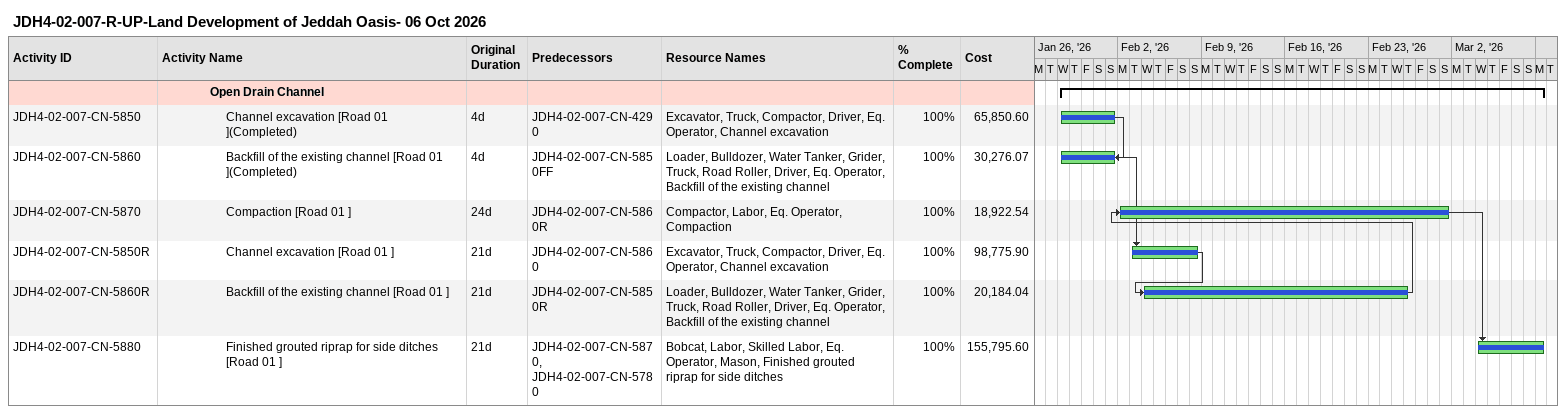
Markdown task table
JDH4-02-007-R-UP-Land Development of Jeddah Oasis- 06 Oct 2026

| ID | Level | Task | Original duration | Start | Finish | Predecessors | Resources | % complete | Cost |
|---|---|---|---|---|---|---|---|---|---|
|  | 4 | **Open Drain Channel** |  | 2026-01-28 | 2026-03-09 |  |  |  |  |
| JDH4-02-007-CN-5850 | 5 | Channel excavation [Road 01 ](Completed) | 4d | 2026-01-28 | 2026-02-01 | JDH4-02-007-CN-4290 | Excavator, Truck, Compactor, Driver, Eq. Operator, Channel excavation | 100 | 65850.60 |
| JDH4-02-007-CN-5860 | 5 | Backfill of the existing channel [Road 01 ](Completed) | 4d | 2026-01-28 | 2026-02-01 | JDH4-02-007-CN-5850FF | Loader, Bulldozer, Water Tanker, Grider, Truck, Road Roller, Driver, Eq. Operator, Backfill of the existing channel | 100 | 30276.07 |
| JDH4-02-007-CN-5870 | 5 | Compaction [Road 01 ] | 24d | 2026-02-02 | 2026-03-01 | JDH4-02-007-CN-5860R | Compactor, Labor, Eq. Operator, Compaction | 100 | 18922.54 |
| JDH4-02-007-CN-5850R | 5 | Channel excavation [Road 01 ] | 21d | 2026-02-03 | 2026-02-08 | JDH4-02-007-CN-5860 | Excavator, Truck, Compactor, Driver, Eq. Operator, Channel excavation | 100 | 98775.90 |
| JDH4-02-007-CN-5860R | 5 | Backfill of the existing channel [Road 01 ] | 21d | 2026-02-04 | 2026-02-26 | JDH4-02-007-CN-5850R | Loader, Bulldozer, Water Tanker, Grider, Truck, Road Roller, Driver, Eq. Operator, Backfill of the existing channel | 100 | 20184.04 |
| JDH4-02-007-CN-5880 | 5 | Finished grouted riprap for side ditches [Road 01 ] | 21d | 2026-03-04 | 2026-03-09 | JDH4-02-007-CN-5870, JDH4-02-007-CN-5780 | Bobcat, Labor, Skilled Labor, Eq. Operator, Mason, Finished grouted riprap for side ditches | 100 | 155795.60 |
